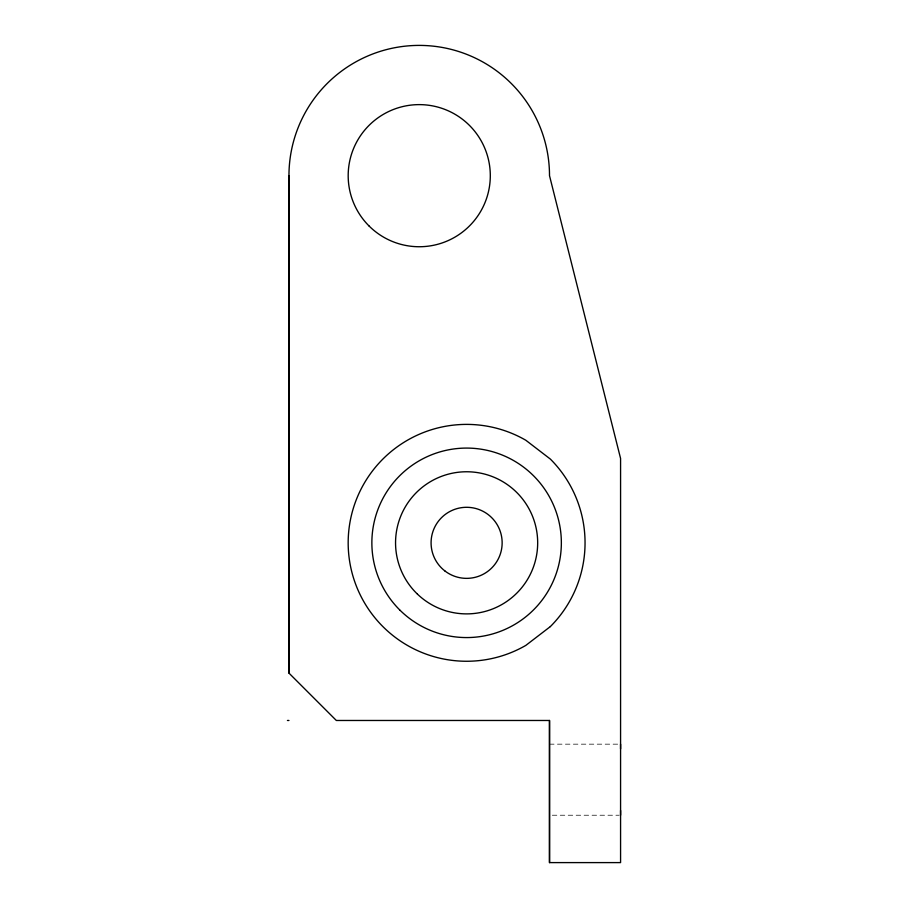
<?xml version="1.0" encoding="UTF-8"?>
<svg xmlns="http://www.w3.org/2000/svg" width="908" height="908" viewBox="0 0 908 908"><rect width="100%" height="100%" fill="white"/><g stroke="black" fill="none" stroke-linecap="round" stroke-linejoin="round"><path stroke-width="0.68" stroke-dasharray="4.54 3.41" d="M549.51 744.163L619.188 744.163M552.302 815.225L619.188 815.225"/><path stroke-width="1.36" d="M288.96 673.1L288.96 175.675A130.275 130.275 0 0 1 419.235 45.4A130.275 130.275 0 0 1 549.51 175.675L620.573 458.438L620.573 862.6L549.51 862.6L549.51 720.475L336.335 720.475L288.96 673.1L288.96 175.675M549.51 862.6L549.51 720.475M620.573 815.225L620.573 810.469M620.573 748.93L620.573 744.163M287.427 720.475L288.96 720.475M550.361 626.577L525.823 645.395A118.437 118.437 0 0 1 348.173 542.825A118.437 118.437 0 0 1 525.823 440.255L550.361 459.085A118.437 118.437 0 0 1 550.361 626.577M368.989 225.922A71.062 71.062 0 0 0 487.88 194.074A71.062 71.062 0 0 0 400.848 107.042A71.062 71.062 0 0 0 368.989 225.922M444.897 570.95A35.526 35.526 0 0 0 501.829 547.558A35.526 35.526 0 0 0 453.103 509.967A35.526 35.526 0 0 0 444.897 570.95M399.611 609.824A94.75 94.75 0 0 0 558.125 567.352A94.75 94.75 0 0 0 442.082 451.31A94.75 94.75 0 0 0 399.611 609.824M417.442 594.127A71.062 71.062 0 0 0 535.629 559.759A71.062 71.062 0 0 0 446.77 474.589A71.062 71.062 0 0 0 417.442 594.127"/></g></svg>
